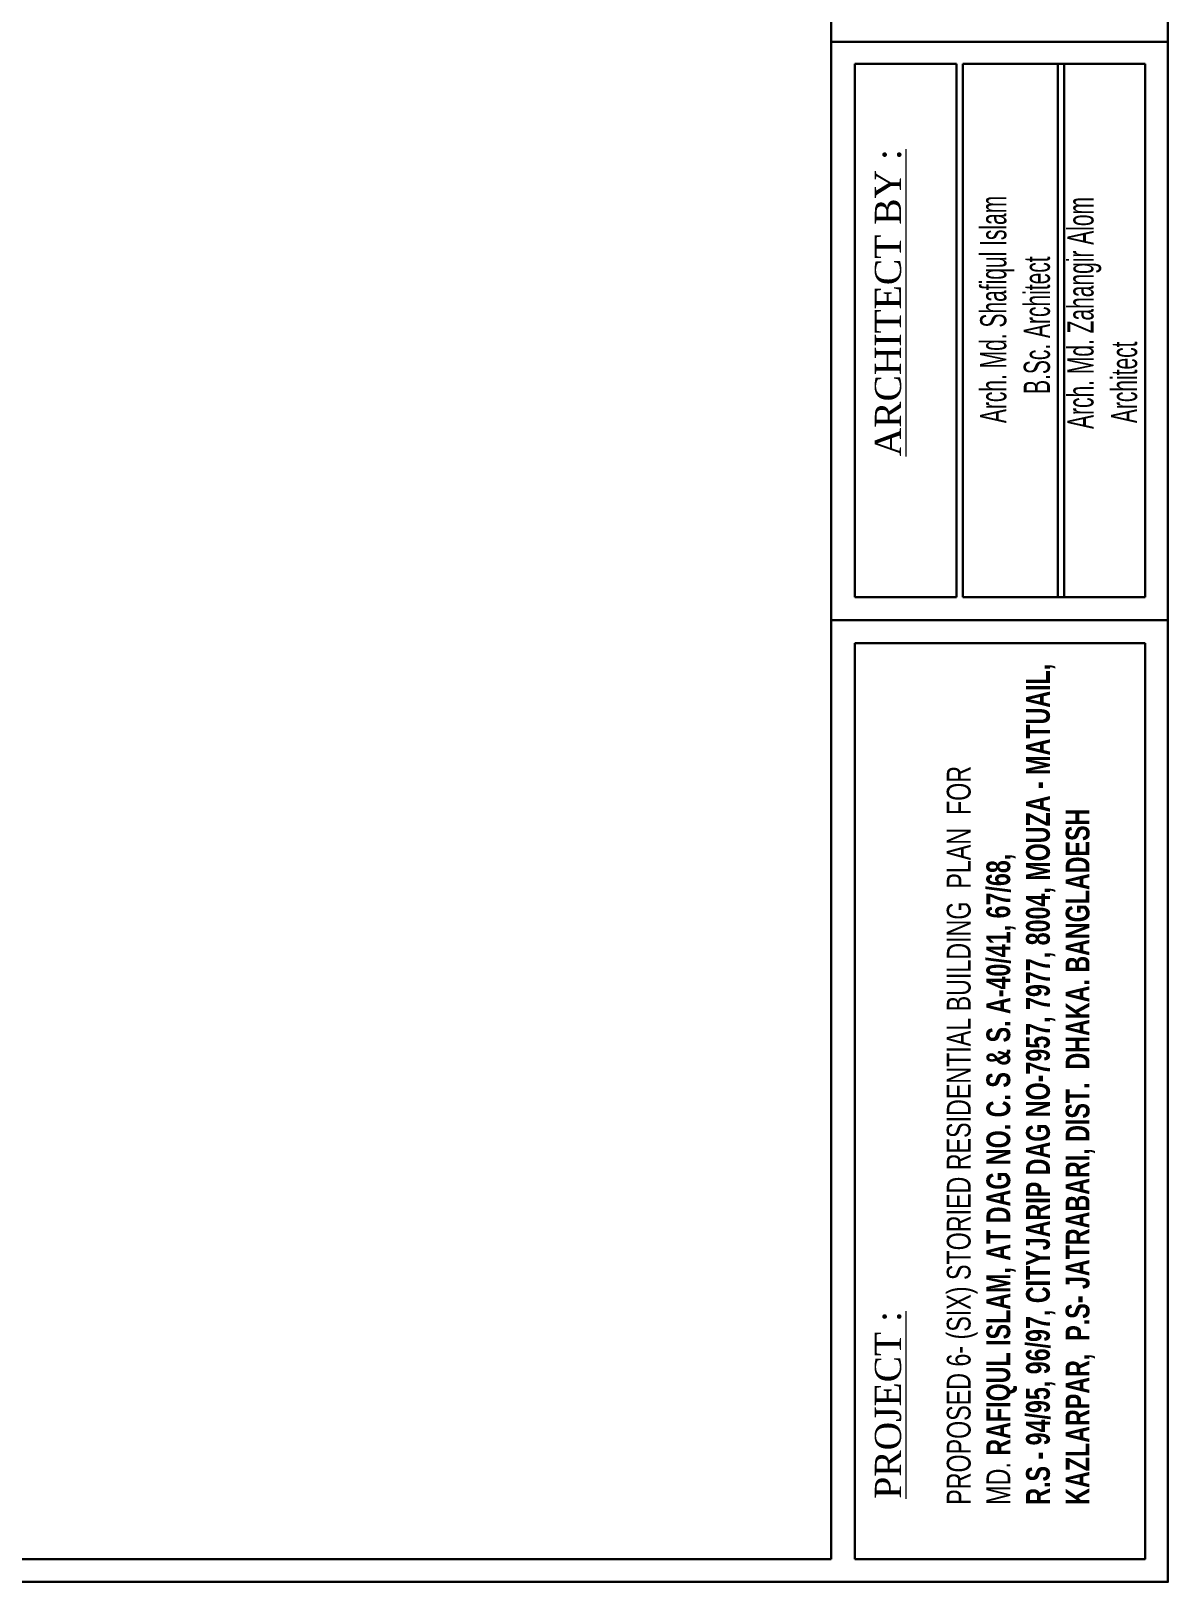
# Model space of a CAD drawing. Header units: inches. Extents: x -159432 to -126829, y -44881 to -40109.
# Drawn here: x -145850.7 to -145557.5, y -42613.6 to -42213.5 of the extents above; entities that cross this region are included whole.
import ezdxf

# ---------------------------------------------------------------- set-up
doc = ezdxf.new("R2010")
doc.units = ezdxf.units.IN
doc.header["$LTSCALE"] = 10
doc.header["$MEASUREMENT"] = 0
doc.layers.add('line', color=134, linetype='Continuous', lineweight=30)
doc.layers.add('TEXT 02', color=7, linetype='Continuous', lineweight=9)
doc.styles.add('222', font='arial.ttf')
doc.styles.add('AREAL', font='arial.ttf')

msp = doc.modelspace()

# ---------------------------------------------------------------- linework, layer by layer
at = {"layer": 'line'}
for p, q in [((-145644.38448, -42607.68177), (-145644.38448, -41720.95837)), ((-145557.4824, -42216.31909), (-145644.38448, -42216.31909)), ((-145638.27525, -42359.59821), (-145638.27525, -42222.03889)), ((-145612.04121, -42222.03889), (-145638.27525, -42222.03889)), ((-145638.27525, -42328.01878), (-145638.27525, -42222.03889)), ((-145612.04121, -42359.59821), (-145612.04121, -42222.03889)), ((-145563.38933, -42222.03889), (-145610.35352, -42222.03889)), ((-145610.35352, -42359.59821), (-145610.35352, -42222.03889)), ((-145585.90641, -42359.22623), (-145585.90641, -42222.03889)), ((-145584.21871, -42359.22623), (-145584.21871, -42222.03889)), ((-145612.04121, -42359.59821), (-145638.27525, -42359.59821)), ((-145563.38933, -42359.59821), (-145610.35352, -42359.59821)), ((-145557.4824, -42365.50515), (-145644.38448, -42365.50515)), ((-145563.38933, -42371.41208), (-145638.27525, -42371.41208)), ((-145638.27525, -42607.68177), (-145638.27525, -42371.41208))]:
    msp.add_line(p, q, dxfattribs=at)
msp.add_lwpolyline([(-146908.44475, -42613.58871), (-145557.4824, -42613.58871), (-145557.4824, -41715.05143), (-146908.44475, -41715.05143)], close=True, dxfattribs=at)
for points in [[(-145644.38448, -41720.95837), (-146902.53781, -41720.95837), (-146902.53781, -42607.68177), (-145644.38448, -42607.68177)], [(-145563.38933, -42359.59821), (-145563.38933, -42222.03889)], [(-145638.27525, -42607.68177), (-145563.38933, -42607.68177), (-145563.38933, -42371.41208)]]:
    msp.add_lwpolyline(points, dxfattribs=at)

# ---------------------------------------------------------------- texts
at = {"layer": 'TEXT 02', "attachment_point": 1, "rotation": 90}
for s, insert, char_height, width, style in [('{\\fTimes New Roman|b0|i0|c0|p18;\\LARCHITECT BY :}', (-145633.08847, -42323.24474), 6.7454328, 80.1881455, '222'), ('{\\fArial Narrow|b0|i0|c0|p34;\\W0.7;\\P Arch. Md. Shafiqul Islam\\P      B.Sc. Architect\\PArch. Md. Zahangir Alom\\P Architect}', (-145617.16593, -42316.17043), 6.7454328, 111.3451123, '222'), ('\\pt6.13;{\\fArial|b0|i0|c161|p34;\\W0.7;PROPOSED 6- (SIX) STORIED RESIDENTIAL BUILDING  PLAN  FOR \\fArial|b0|i0|c0|p34;\\P\\fArial|b0|i0|c161|p34;MD.\\fArial|b1|i0|c0|p34; RAFIQUL ISLAM, AT DAG NO. C. S & S. A-40/41, 67/68,\\PR.S - 94/95, 96/97, CITYJARIP DAG NO-7957, 7977, 8004, MOUZA - MATUAIL, \\PKAZLARPAR,  P.S- JATRABARI, DIST.  DHAKA. BANGLADESH}', (-145614.52554, -42593.67303), 6.13221162, 216.6007575, 'AREAL'), ('{\\fTimes New Roman|b0|i0|c0|p18;\\LPROJECT :}', (-145633.08847, -42592.10088), 6.7454328, 48.7129437, '222')]:
    msp.add_mtext(s, dxfattribs=dict(at, insert=insert, char_height=char_height, width=width, style=style))

doc.saveas('drawing.dxf')
